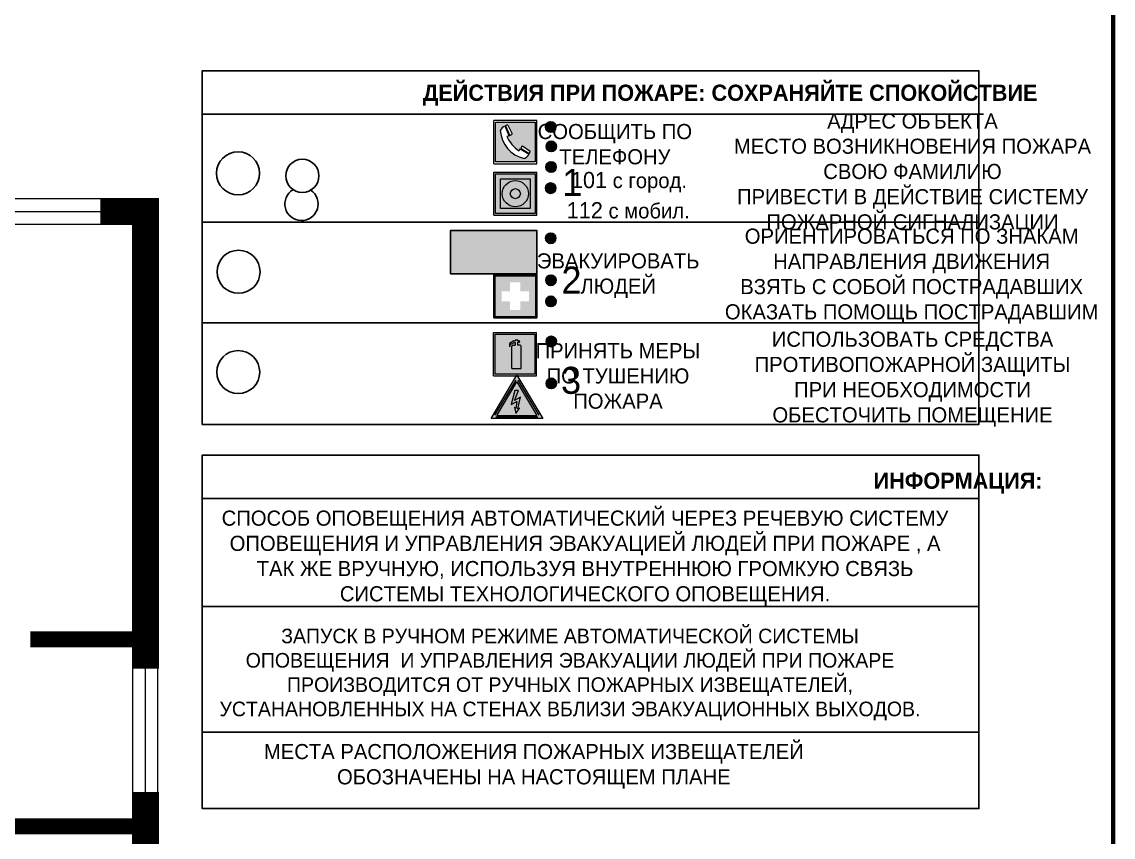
# Model space of a CAD drawing. Header units: millimetres. Extents: x 13810 to 67229, y 12374 to 21950.
# Drawn here: x 24685.5 to 24887.5, y 19250.1 to 19401 of the extents above; entities that cross this region are included whole.
import ezdxf

# ---------------------------------------------------------------- set-up
doc = ezdxf.new("R2010")
doc.units = ezdxf.units.MM
doc.styles.add('обычный', font='arial.ttf')

# ---------------------------------------------------------------- blocks, each defined once
blk = doc.blocks.new('A$C3E6D3DDE')
at = {"lineweight": 5}
h = blk.add_hatch(color=40, dxfattribs=at)
h.paths.add_polyline_path([(24.1, 1.45), (16.46, -11.35), (31.74, -11.35)])
h.paths.add_polyline_path([(24.09, -0.46), (30.03, -10.41), (18.14, -10.41)], flags=16)
h.paths.add_polyline_path([(24.54, -3.08), (23.41, -6.02), (25.13, -5.01), (24.33, -8.5), (24.82, -8.27), (23.79, -9.86), (23.4, -8.04), (23.8, -8.43), (24.04, -6.29), (22.39, -7.25), (23.44, -3.08)], flags=0)
h = blk.add_hatch(color=256, dxfattribs=at)
h.paths.add_polyline_path([(24.37, 0.03, 0.567511), (23.82, 0.03), (17.59, -10.4, 0.582454), (17.86, -10.88), (30.32, -10.88, 0.582149), (30.6, -10.4)])
h.paths.add_polyline_path([(24.09, -0.46), (18.14, -10.41), (30.03, -10.41)], flags=16)
h.paths.add_polyline_path([(24.54, -3.08), (23.41, -6.02), (25.13, -5.01), (24.33, -8.5), (24.82, -8.27), (23.79, -9.86), (23.4, -8.04), (23.8, -8.43), (24.04, -6.29), (22.39, -7.25), (23.44, -3.08)], flags=0)
h = blk.add_hatch(color=40, dxfattribs=at)
h.paths.add_polyline_path([(24.09, -0.46), (18.14, -10.41), (30.03, -10.41)])
h.paths.add_polyline_path([(24.82, -8.27), (23.79, -9.86), (23.4, -8.04), (23.8, -8.43), (24.04, -6.29), (22.39, -7.25), (23.44, -3.08), (24.54, -3.08), (23.41, -6.02), (25.13, -5.01), (24.33, -8.5)], flags=16)
at = {"color": 40, "lineweight": 5}
for p, q in [((16.46, -11.35), (24.1, 1.45)), ((24.1, 1.45), (31.74, -11.35))]:
    blk.add_line(p, q, dxfattribs=at)
at = {"lineweight": 5}
for p, q in [((17.59, -10.4), (23.82, 0.03)), ((24.37, 0.03), (30.6, -10.4)), ((18.14, -10.41), (24.09, -0.46)), ((23.44, -3.08), (22.39, -7.25)), ((23.41, -6.02), (24.54, -3.08)), ((24.54, -3.08), (23.44, -3.08)), ((24.09, -0.46), (30.03, -10.41)), ((22.39, -7.25), (24.04, -6.29)), ((25.13, -5.01), (23.41, -6.02)), ((24.04, -6.29), (23.8, -8.43)), ((24.33, -8.5), (25.13, -5.01)), ((23.8, -8.43), (23.4, -8.04)), ((23.4, -8.04), (23.79, -9.86)), ((23.79, -9.86), (24.82, -8.27)), ((24.82, -8.27), (24.33, -8.5)), ((17.86, -10.88), (30.32, -10.88)), ((18.14, -10.41), (30.03, -10.41))]:
    blk.add_line(p, q, dxfattribs=at)
at = {"color": 50, "lineweight": 5}
blk.add_line((31.74, -11.35), (16.46, -11.35), dxfattribs=at)
blk = doc.blocks.new('A$C456E1F9C')
at = {"lineweight": 5}
h = blk.add_hatch(color=242, dxfattribs=at)
h.paths.add_polyline_path([(0.51, -1.47), (0.51, -13.26), (12.29, -13.26), (12.29, -1.47)])
h.paths.add_polyline_path([(5.42, -4.95, -0.254479), (4.78, -5.4), (3.52, -2.53, -0.209735), (4.23, -2.4)], flags=16)
h.paths.add_polyline_path([(8.53, -8.6), (10.87, -10.17), (10.54, -10.76), (8.03, -9.13, -0.192251)], flags=16)
h.paths.add_polyline_path([(4.61, -5.49, 0.005518), (3.87, -5.72, 0.128647), (7.49, -10.01, 0.00809), (7.83, -9.33), (10.47, -10.97, -0.16736), (8.99, -12.25, -0.327862), (1.95, -3.95, -0.166952), (3.36, -2.62)], flags=16)
at = {"color": 242, "lineweight": 5}
for p, q in [((0, -13.77), (0, -0.97)), ((12.8, -0.97), (0, -0.97)), ((4.61, -5.49), (3.36, -2.62)), ((3.52, -2.53), (4.78, -5.4)), ((4.23, -2.4), (5.42, -4.95)), ((12.8, -13.77), (12.8, -0.97)), ((7.83, -9.33), (10.47, -10.97)), ((8.03, -9.13), (10.54, -10.76)), ((10.81, -10.12), (8.53, -8.6)), ((10.54, -10.76), (10.8, -10.3)), ((10.8, -10.3), (10.81, -10.12)), ((0, -13.77), (12.8, -13.77))]:
    blk.add_line(p, q, dxfattribs=at)
blk.add_lwpolyline([(0.51, -1.47), (12.29, -1.47), (12.29, -13.26), (0.51, -13.26)], close=True, dxfattribs=at)
for centre, radius, start, end in [((4.59, -5.34), 2.99, 114.2845, 152.1974), ((4.02, -3.27), 0.891, 76.3284, 123.7092), ((11.12, -3.31), 9.19, 183.9915, 256.6009), ((14.98, -39.1), 35.17, 107.1487, 108.4135), ((13.86, -0.94), 11.08, 205.5536, 234.8762), ((4.68, -4.59), 0.824, 276.9621, 334.0723), ((-13.31, 0.8), 23.44, 332.5487, 334.4027), ((8.94, -9.5), 0.989, 114.4092, 157.9388), ((7.87, -9.46), 3, 291.9291, 329.9329)]:
    blk.add_arc(centre, radius, start, end, dxfattribs=at)
blk = doc.blocks.new('A$C54414219')
at = {"true_color": 0xffffff}
h = blk.add_hatch(color=7, dxfattribs=at)
h.paths.add_polyline_path([(2.39, -9.45), (2.39, -18.3), (11.23, -18.3), (11.23, -9.45)], flags=0)
h.paths.add_polyline_path([(10.71, -13.87, -1), (2.92, -13.87, -1)], flags=0)
h.paths.add_polyline_path([(8.3, -13.87, -1), (5.33, -13.87, -1)], flags=0)
h.paths.add_polyline_path([(0.41, -7.47), (0.41, -20.27), (13.21, -20.27), (13.21, -7.47)])
h.paths.add_polyline_path([(0.92, -19.77), (12.71, -19.77), (12.71, -7.98), (0.92, -7.98)], flags=16)
h.paths.add_polyline_path([(11.23, -9.45), (11.23, -18.3), (2.39, -18.3), (2.39, -9.45)], flags=0)
at = {"lineweight": 5}
h = blk.add_hatch(color=242, dxfattribs=at)
h.paths.add_polyline_path([(12.71, -7.98), (0.92, -7.98), (0.92, -19.77), (12.71, -19.77)])
h.paths.add_polyline_path([(11.23, -18.3), (2.39, -18.3), (2.39, -9.45), (11.23, -9.45)], flags=16)
h.paths.add_polyline_path([(10.71, -13.87, -1), (2.92, -13.87, -1)], flags=0)
h.paths.add_polyline_path([(8.3, -13.87, -1), (5.33, -13.87, -1)], flags=0)
at = {"true_color": 0xffffff}
h = blk.add_hatch(color=7, dxfattribs=at)
h.paths.add_polyline_path([(2.39, -9.45), (2.39, -18.3), (11.23, -18.3), (11.23, -9.45)])
h.paths.add_polyline_path([(10.71, -13.87, -1), (2.92, -13.87, -1)], flags=16)
h.paths.add_polyline_path([(8.3, -13.87, -1), (5.33, -13.87, -1)], flags=0)
at = {"lineweight": 5}
h = blk.add_hatch(color=242, dxfattribs=at)
h.paths.add_polyline_path([(2.92, -13.87, 1), (10.71, -13.87, 1)])
h.paths.add_polyline_path([(8.3, -13.87, -1), (5.33, -13.87, -1)], flags=16)
at = {"color": 242, "lineweight": 5}
for p, q in [((0.41, -20.27), (0.41, -7.47)), ((0.41, -7.47), (13.21, -7.47)), ((0.41, -7.47), (13.21, -7.47)), ((13.21, -20.27), (13.21, -7.47)), ((0.41, -20.27), (13.21, -20.27))]:
    blk.add_line(p, q, dxfattribs=at)
for points in [[(0.92, -7.98), (12.71, -7.98), (12.71, -19.77), (0.92, -19.77)], [(2.39, -9.45), (11.23, -9.45), (11.23, -18.3), (2.39, -18.3)]]:
    blk.add_lwpolyline(points, close=True, dxfattribs=at)
for radius in [3.89, 1.49]:
    blk.add_circle((6.81, -13.87), radius, dxfattribs=at)
blk = doc.blocks.new('A$C32E8229D')
at = {"true_color": 0xffffff}
blk.add_hatch(color=7, dxfattribs=at).paths.add_polyline_path([(0, 0), (0, -8), (16, -8), (16, 0)])
h = blk.add_hatch(color=126)
h.paths.add_polyline_path([(0.2, -0.2), (15.8, -0.2), (15.8, -7.8), (0.2, -7.8)])
h.paths.add_polyline_path([(13.49, -2.05), (12.08, -2.05), (11.37, -2.63, 0.162397), (11.29, -2.84), (11.29, -3.63), (10.35, -3.63), (10.35, -4.05), (11.68, -4.05), (11.68, -3.48), (12.26, -4.28), (11.29, -5.1), (11.29, -6.78), (11.85, -6.78), (11.85, -5.44), (12.8, -4.64), (12.8, -5.94), (14.46, -5.94), (14.46, -5.39), (13.45, -5.39), (13.45, -3.97), (12.46, -2.59), (13.15, -2.59), (13.69, -3.34), (14.18, -3)], flags=16)
h.paths.add_polyline_path([(10.74, -1.82, 1), (11.8, -1.82, 1)], flags=16)
h.paths.add_polyline_path([(9.39, -3.59), (5.99, -3.59), (6.56, -3.03), (5.91, -3.03), (5.1, -3.83), (5.91, -4.64), (6.56, -4.64), (5.99, -4.09), (9.39, -4.09)], flags=16)
h.paths.add_polyline_path([(4.29, -1.08), (1.72, -1.08), (1.72, -6.6), (4.29, -6.6)], flags=16)
at = {"color": 126}
blk.add_lwpolyline([(16, -8), (0, -8), (0, 0), (16, 0)], close=True, dxfattribs=at)
blk = doc.blocks.new('A$C18900ED3')
h = blk.add_hatch(color=126)
h.paths.add_polyline_path([(-0.18, -0.18), (-7.02, -0.18), (-7.02, -7.02), (-0.18, -7.02)])
h.paths.add_polyline_path([(-5.89, -4.46), (-5.89, -2.77), (-4.46, -2.77), (-4.46, -1.31), (-2.77, -1.31), (-2.77, -2.77), (-1.33, -2.77), (-1.33, -4.46), (-2.77, -4.46), (-2.77, -5.89), (-4.46, -5.89), (-4.46, -4.46)], flags=16)
at = {"color": 126}
for p, q in [((-7.2, 0), (-7.2, -7.2)), ((0, 0), (-7.2, 0)), ((0, -7.2), (0, 0)), ((-7.02, -7.02), (-7.02, -0.18)), ((-7.02, -0.18), (-0.18, -0.18)), ((-0.18, -0.18), (-0.18, -7.02)), ((-7.2, -7.2), (0, -7.2)), ((-0.18, -7.02), (-7.02, -7.02))]:
    blk.add_line(p, q, dxfattribs=at)
blk = doc.blocks.new('A$C3AD82952')
at = {"true_color": 0xf5f5ff}
h = blk.add_hatch(color=7, dxfattribs=at)
h.dxf.hatch_style = 1
h.paths.add_polyline_path([(8.21, 8.73, 0.414214), (7.89, 9.05), (7.22, 9.05), (7.22, 9.92), (7.59, 9.92, 1), (7.57, 10.36), (7.22, 10.36), (7.22, 10.6), (6.43, 10.6), (6.43, 10.36), (6.01, 10.36), (4.74, 9.59), (4.74, 8.69), (4.98, 8.73), (4.98, 9.26), (6.12, 9.91), (6.43, 9.91), (6.43, 9.05), (5.76, 9.05, 0.414214), (5.44, 8.73), (5.44, 2.2), (8.21, 2.2)], flags=0)
h.paths.add_polyline_path([(12.8, 12.8), (0, 12.8), (0, 0), (12.8, 0)])
h.paths.add_polyline_path([(0.51, 12.29), (12.29, 12.29), (12.29, 0.51), (0.51, 0.51)], flags=16)
h.paths.add_polyline_path([(4.74, 9.59), (6.01, 10.36), (6.43, 10.36), (6.43, 10.6), (7.22, 10.6), (7.22, 10.36), (7.59, 10.36, -0.94586), (7.59, 9.92), (7.22, 9.92), (7.22, 9.05), (7.89, 9.05, -0.414214), (8.21, 8.73), (8.21, 2.2), (5.44, 2.2), (5.44, 8.73, -0.414214), (5.76, 9.05), (6.43, 9.05), (6.43, 9.91), (6.12, 9.91), (4.98, 9.26), (4.98, 8.73), (4.74, 8.69)], flags=0)
h = blk.add_hatch(color=242)
h.dxf.hatch_style = 1
h.paths.add_polyline_path([(12.29, 12.29), (0.51, 12.29), (0.51, 0.51), (12.29, 0.51)])
h.paths.add_polyline_path([(4.74, 8.69), (4.74, 9.59), (6.01, 10.36), (6.43, 10.36), (6.43, 10.6), (7.22, 10.6), (7.22, 10.36), (7.59, 10.36, -0.94586), (7.59, 9.92), (7.22, 9.92), (7.22, 9.05), (7.89, 9.05, -0.414214), (8.21, 8.73), (8.21, 2.2), (5.44, 2.2), (5.44, 8.73, -0.414214), (5.76, 9.05), (6.43, 9.05), (6.43, 9.91), (6.12, 9.91), (4.98, 9.26), (4.98, 8.73)], flags=16)
h = blk.add_hatch(color=7, dxfattribs=at)
h.dxf.hatch_style = 1
h.paths.add_polyline_path([(8.21, 8.73, 0.414214), (7.89, 9.05), (7.22, 9.05), (7.22, 9.92), (7.59, 9.92, 1), (7.57, 10.36), (7.22, 10.36), (7.22, 10.6), (6.43, 10.6), (6.43, 10.36), (6.01, 10.36), (4.74, 9.59), (4.74, 8.69), (4.98, 8.73), (4.98, 9.26), (6.12, 9.91), (6.43, 9.91), (6.43, 9.05), (5.76, 9.05, 0.414214), (5.44, 8.73), (5.44, 2.2), (8.21, 2.2)])
at = {"color": 242, "lineweight": 5}
for p, q in [((0, 0), (0, 12.8)), ((0, 12.8), (12.8, 12.8)), ((6.01, 10.36), (4.74, 9.59)), ((4.98, 9.26), (6.12, 9.91)), ((6.01, 10.36), (6.43, 10.36)), ((6.12, 9.91), (6.43, 9.91)), ((7.22, 10.6), (6.43, 10.6)), ((6.43, 10.6), (6.43, 10.36)), ((6.43, 9.91), (6.43, 9.05)), ((7.22, 10.36), (7.22, 10.6)), ((7.59, 10.36), (7.22, 10.36)), ((7.22, 9.05), (7.22, 9.92)), ((7.59, 9.92), (7.22, 9.92)), ((12.8, 0), (12.8, 12.8)), ((4.74, 9.59), (4.74, 8.69)), ((4.74, 8.69), (4.98, 8.73)), ((4.98, 8.73), (4.98, 9.26)), ((5.44, 2.2), (5.44, 8.73)), ((5.76, 9.05), (6.43, 9.05)), ((7.89, 9.05), (7.22, 9.05)), ((8.21, 2.2), (8.21, 8.73)), ((0, 0), (12.8, 0)), ((5.44, 2.2), (8.21, 2.2))]:
    blk.add_line(p, q, dxfattribs=at)
blk.add_lwpolyline([(0.51, 12.29), (12.29, 12.29), (12.29, 0.51), (0.51, 0.51)], close=True, dxfattribs=at)
for centre, radius, start, end in [((7.58, 10.14), 0.223, 273.1875, 86.8125), ((5.76, 8.73), 0.32, 90, 180), ((7.89, 8.73), 0.32, 0, 90)]:
    blk.add_arc(centre, radius, start, end, dxfattribs=at)

msp = doc.modelspace()

# ---------------------------------------------------------------- hatches: boundary and pattern name
at = {"lineweight": 0}
h = msp.add_hatch(color=256, dxfattribs=at)
h.dxf.hatch_style = 1
h.paths.add_polyline_path([(24782.47, 19381.58, 1), (24784.4, 19381.58, 1)])
h = msp.add_hatch(color=256, dxfattribs=at)
h.dxf.hatch_style = 1
h.paths.add_polyline_path([(24782.58, 19377.99, 1), (24784.51, 19377.99, 1)])
h = msp.add_hatch(color=256, dxfattribs=at)
h.dxf.hatch_style = 1
h.paths.add_polyline_path([(24782.54, 19374.18, 1), (24784.47, 19374.18, 1)])
h = msp.add_hatch(color=256, dxfattribs=at)
h.dxf.hatch_style = 1
h.paths.add_polyline_path([(24782.46, 19370.26, 1), (24784.39, 19370.26, 1)])
h = msp.add_hatch(color=256, dxfattribs=at)
h.dxf.hatch_style = 1
h.paths.add_polyline_path([(24782.47, 19360.99, 1), (24784.4, 19360.99, 1)])
h = msp.add_hatch(color=256, dxfattribs=at)
h.dxf.hatch_style = 1
h.paths.add_polyline_path([(24782.51, 19353.21, 1), (24784.44, 19353.21, 1)])
h = msp.add_hatch(color=256, dxfattribs=at)
h.dxf.hatch_style = 1
h.paths.add_polyline_path([(24782.5, 19349.31, 1), (24784.43, 19349.31, 1)])
h = msp.add_hatch(color=256, dxfattribs=at)
h.dxf.hatch_style = 1
h.paths.add_polyline_path([(24782.56, 19341.88, 1), (24784.49, 19341.88, 1)])
h = msp.add_hatch(color=256, dxfattribs=at)
h.dxf.hatch_style = 1
h.paths.add_polyline_path([(24782.57, 19334.12, 1), (24784.5, 19334.12, 1)])

# ---------------------------------------------------------------- linework, layer by layer
at = {"color": 2, "lineweight": 100}
msp.add_lwpolyline([(24287.54, 19476.98), (24887.54, 19476.98), (24887.54, 19081.98), (24287.54, 19081.98)], close=True, dxfattribs=at)
for points in [[(24718.93, 19383.93), (24862.7, 19383.93), (24862.7, 19391.98), (24718.93, 19391.98)], [(24718.93, 19383.93), (24862.7, 19383.93), (24862.7, 19326.53), (24718.93, 19326.53)]]:
    msp.add_lwpolyline(points, close=True)
at = {"lineweight": 0}
for points in [[(24339.11, 19368.35), (24702.92, 19368.35)], [(24339.38, 19365.97), (24702.92, 19365.97)], [(24339.19, 19363.59), (24706.71, 19363.59)], [(24708.43, 19258.52), (24708.43, 19284.69)], [(24706.08, 19258.21), (24706.08, 19284.38)], [(24710.72, 19258.21), (24710.72, 19284.38)]]:
    msp.add_lwpolyline(points, dxfattribs=at)
for points, const_width in [([(24708.43, 19281.35), (24708.43, 19365.96), (24700.1, 19365.96)], 5), ([(24687.12, 19286.75), (24708.46, 19286.75)], 3), ([(24698.78, 19173.19), (24708.43, 19173.19), (24708.43, 19258.52)], 5), ([(24628.23, 19252.15), (24707.18, 19252.15)], 3)]:
    msp.add_lwpolyline(points, dxfattribs=dict(at, const_width=const_width))
for points in [[(24777.35, 19363.94), (24718.93, 19363.94), (24862.7, 19363.94)], [(24777.35, 19345.36), (24718.93, 19345.36), (24862.7, 19345.36)]]:
    msp.add_lwpolyline(points)
at = {"color": 0}
msp.add_lwpolyline([(24718.93, 19320.87), (24862.7, 19320.87), (24862.7, 19255.42), (24718.93, 19255.42)], close=True, dxfattribs=at)
for points in [[(24718.93, 19312.82), (24862.7, 19312.82)], [(24718.93, 19292.83), (24862.7, 19292.83)], [(24718.93, 19269.58), (24862.7, 19269.58)]]:
    msp.add_lwpolyline(points, dxfattribs=at)
for centre, radius in [((24783.44, 19381.58), 0.966), ((24783.54, 19377.99), 0.966), ((24725.56, 19373.01), 3.98), ((24737.46, 19372.54), 3.08), ((24783.5, 19374.18), 0.966), ((24783.42, 19370.26), 0.966), ((24783.43, 19360.99), 0.966), ((24725.65, 19354.78), 3.98), ((24783.47, 19353.21), 0.966), ((24783.47, 19349.31), 0.966), ((24783.53, 19341.88), 0.966), ((24725.59, 19336.21), 3.98), ((24783.53, 19334.12), 0.966)]:
    msp.add_circle(centre, radius)
msp.add_arc((24737.31, 19367.34), 3.08, 120.7434, 55.8808)

# ---------------------------------------------------------------- block references
for name, p, xscale, yscale, zscale in [('A$C456E1F9C', (24772.88, 19383.4), 0.625, 0.625, 0.625), ('A$C54414219', (24772.63, 19377.91), 0.625, 0.625, 0.625), ('A$C18900ED3', (24780.88, 19354.26), 1.111111111007631, 1.111111111007631, 1.111111111007631), ('A$C3AD82952', (24772.83, 19335.53), 0.625, 0.625, 0.625), ('A$C3E6D3DDE', (24762.12, 19334.72), 0.625, 0.625, 0.625)]:
    msp.add_blockref(name, p, dxfattribs=dict(xscale=xscale, yscale=yscale, zscale=zscale))
at = {"xscale": -1}
msp.add_blockref('A$C32E8229D', (24780.88, 19362.41), dxfattribs=at)

# ---------------------------------------------------------------- texts
at = {"lineweight": 0, "attachment_point": 5, "style": 'обычный'}
for s, insert, char_height, width in [('{\\fProxima Nova Rg|b1|i0|c204|p2;ДЕЙСТВИЯ ПРИ ПОЖАРЕ: СОХРАНЯЙТЕ СПОКОЙСТВИЕ\\H1.6644x; }', (24816.64, 19387.49), 3, 175.1736), ('\\pi-8.4,l8.4,t8.4;{\\fProxima Nova Rg|b0|i0|c204|p2;АДРЕС ОБЪЕКТА\\PМЕСТО ВОЗНИКНОВЕНИЯ ПОЖАРА \\PСВОЮ ФАМИЛИЮ\\PПРИВЕСТИ В ДЕЙСТВИЕ СИСТЕМУ \\PПОЖАРНОЙ СИГНАЛИЗАЦИИ}', (24850.39, 19372.95), 2.8, 126.6484), ('{\\fProxima Nova Rg|b0|i0|c204|p2;СООБЩИТЬ ПО \\PТЕЛЕФОНУ}', (24795.31, 19378.39), 2.8, 126.6484), ('{\\fProxima Nova Rg|b0|i0|c204|p2;1\\H1.1667x; }', (24787.42, 19371.32), 5, 126.6484), ('{\\fProxima Nova Rg|b0|i0|c204|p2;\\H1.0714x;101\\H0.93333x; с город.\\H1.3416x; }', (24797.91, 19371.35), 2.8, 126.6484), ('{\\fProxima Nova Rg|b0|i0|c204|p2;\\H1.0714x;112\\H0.93333x; с мобил.\\H1.3416x; }', (24797.78, 19366.15), 2.8, 126.6484), ('\\pi-8.4,l8.4,t8.4;{\\fProxima Nova Rg|b0|i0|c204|p2;ОРИЕНТИРОВАТЬСЯ ПО ЗНАКАМ \\PНАПРАВЛЕНИЯ ДВИЖЕНИЯ\\PВЗЯТЬ С СОБОЙ ПОСТРАДАВШИХ\\PОКАЗАТЬ ПОМОЩЬ ПОСТРАДАВШИМ}', (24850.24, 19353.97), 2.8, 126.6484), ('{\\fProxima Nova Rg|b0|i0|c204|p2;ЭВАКУИРОВАТЬ \\PЛЮДЕЙ}', (24795.92, 19354.06), 2.8, 126.6484), ('{\\fProxima Nova Rg|b0|i0|c204|p2;2\\H1.1967x; }', (24787.27, 19353.24), 5, 126.6484), ('\\pi-8.4,l8.4,t8.4;{\\fProxima Nova Rg|b0|i0|c204|p2;ИСПОЛЬЗОВАТЬ СРЕДСТВА \\PПРОТИВОПОЖАРНОЙ ЗАЩИТЫ \\PПРИ НЕОБХОДИМОСТИ \\PОБЕСТОЧИТЬ ПОМЕЩЕНИЕ}', (24850.4, 19334.9), 2.8, 126.6484), ('{\\fProxima Nova Rg|b0|i0|c204|p2;ПРИНЯТЬ МЕРЫ \\PПО ТУШЕНИЮ \\PПОЖАРА}', (24795.88, 19335.49), 2.8, 126.6484), ('{\\fProxima Nova Rg|b0|i0|c204|p2;3\\H1.1967x; }', (24787.2, 19334.66), 5, 126.6484), ('{\\fProxima Nova Rg|b1|i0|c204|p2;ИНФОРМАЦИЯ:\\H1.1997x; }', (24858.83, 19315.68), 3, 175.1736), ('{\\fProxima Nova Rg|b0|i0|c204|p2;СПОСОБ ОПОВЕЩЕНИЯ АВТОМАТИЧЕСКИЙ ЧЕРЕЗ РЕЧЕВУЮ СИСТЕМУ ОПОВЕЩЕНИЯ И УПРАВЛЕНИЯ ЭВАКУАЦИЕЙ ЛЮДЕЙ ПРИ ПОЖАРЕ , А ТАК ЖЕ ВРУЧНУЮ, ИСПОЛЬЗУЯ ВНУТРЕННЮЮ ГРОМКУЮ СВЯЗЬ СИСТЕМЫ ТЕХНОЛОГИЧЕСКОГО ОПОВЕЩЕНИЯ.}', (24789.79, 19301.78), 2.8, 137.0334), ('{\\fProxima Nova Rg|b0|i0|c204|p2;\\P\\pt8.1;ЗАПУСК В РУЧНОМ РЕЖИМЕ АВТОМАТИЧЕСКОЙ СИСТЕМЫ ОПОВЕЩЕНИЯ  И УПРАВЛЕНИЯ ЭВАКУАЦИИ ЛЮДЕЙ ПРИ ПОЖАРЕ ПРОИЗВОДИТСЯ ОТ РУЧНЫХ ПОЖАРНЫХ ИЗВЕЩАТЕЛЕЙ, УСТАНАНОВЛЕННЫХ НА СТЕНАХ ВБЛИЗИ ЭВАКУАЦИОННЫХ ВЫХОДОВ. }', (24787, 19282.48), 2.7, 131.4512), ('\\pt8.4;{\\fProxima Nova Rg|b0|i0|c204|p2;\\PМЕСТА РАСПОЛОЖЕНИЯ ПОЖАРНЫХ ИЗВЕЩАТЕЛЕЙ ОБОЗНАЧЕНЫ НА НАСТОЯЩЕМ ПЛАНЕ}', (24780.31, 19265.57), 2.8, 118.5618)]:
    msp.add_mtext(s, dxfattribs=dict(at, insert=insert, char_height=char_height, width=width))

doc.saveas('drawing.dxf')
